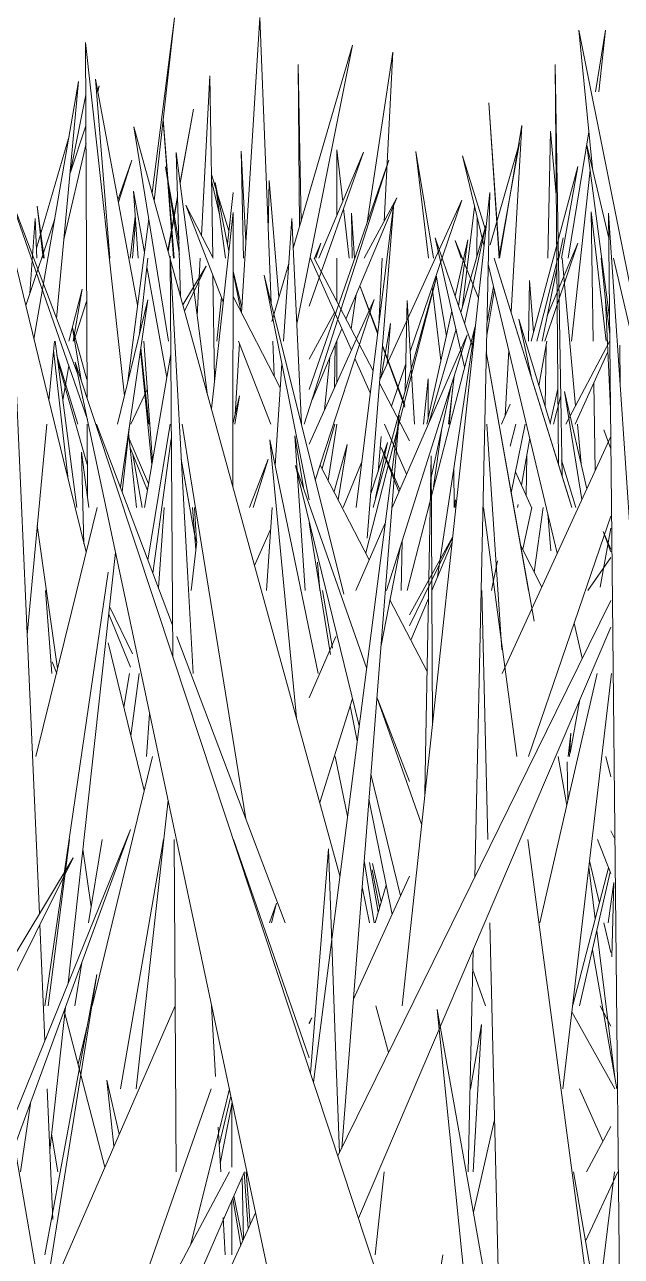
# Model space of a CAD drawing. Header units: millimetres. Extents: x -9575 to 27274, y -4387 to 11354.
# Drawn here: x -6994.27 to -6974.46, y 3074.78 to 3115.69 of the extents above; entities that cross this region are included whole.
import ezdxf

# ---------------------------------------------------------------- set-up
doc = ezdxf.new("R2010")
doc.units = ezdxf.units.MM
doc.layers.add('G-IMPT', color=8, linetype='Continuous', lineweight=9)

# ---------------------------------------------------------------- blocks, each defined once
blk = doc.blocks.new('Grass Array - 25_dwg-439225-North')
at = {"layer": 'G-IMPT'}
for p, q in [((-6975.418, 3110.904), (-6975.868, 3115.506)), ((-6973.799, 3105.172), (-6975.868, 3115.506)), ((-6982.052, 3114.772), (-6982.902, 3109.114)), ((-6982.052, 3114.772), (-6982.34, 3109.148)), ((-6988.404, 3108.685), (-6988.126, 3113.982)), ((-6988.03, 3107.96), (-6988.126, 3113.982)), ((-6991.926, 3113.874), (-6991.449, 3107.931)), ((-6991.926, 3113.874), (-6990.521, 3106.366)), ((-6990.521, 3106.366), (-6991.926, 3113.874)), ((-6991.863, 3113.449), (-6991.795, 3113.654)), ((-6991.842, 3113.449), (-6991.795, 3113.654)), ((-6989.11, 3110.445), (-6988.67, 3112.875)), ((-6989.107, 3110.417), (-6988.67, 3112.875)), ((-6992.765, 3110.752), (-6992.239, 3112.327)), ((-6978.502, 3107.931), (-6977.767, 3112.334)), ((-6978.121, 3106.143), (-6977.767, 3112.334)), ((-6992.97, 3108.555), (-6992.236, 3111.738)), ((-6983.905, 3109.348), (-6983.905, 3111.53)), ((-6983.711, 3109.81), (-6983.905, 3111.53)), ((-6974.852, 3105.964), (-6975.6, 3111.686)), ((-6974.88, 3108.599), (-6975.6, 3111.686)), ((-6989.093, 3106.642), (-6989.238, 3111.444)), ((-6988.217, 3103.458), (-6989.238, 3111.444)), ((-6986.929, 3108.473), (-6987.087, 3111.48)), ((-6987.007, 3107.931), (-6987.087, 3111.48)), ((-6984.827, 3106.336), (-6983.023, 3111.447)), ((-6984.501, 3107.931), (-6983.023, 3111.447)), ((-6989.594, 3110.962), (-6989.136, 3108.041)), ((-6989.594, 3110.962), (-6989.147, 3108.433)), ((-6989.147, 3108.433), (-6989.594, 3110.962)), ((-6987.947, 3110.444), (-6987.603, 3107.931)), ((-6987.947, 3110.444), (-6987.491, 3108.163)), ((-6987.491, 3108.163), (-6987.947, 3110.444)), ((-6986.182, 3108.816), (-6986.152, 3110.508)), ((-6985.828, 3106.635), (-6986.152, 3110.508)), ((-6989.519, 3108.188), (-6989.194, 3109.982)), ((-6989.509, 3108.153), (-6989.193, 3109.934)), ((-6983.603, 3105.906), (-6981.91, 3109.937)), ((-6983.002, 3107.931), (-6981.91, 3109.937)), ((-6983.5, 3107.931), (-6983.685, 3109.574)), ((-6994.236, 3106.354), (-6993.272, 3109.237)), ((-6979.791, 3106.123), (-6978.957, 3109.014)), ((-6979.665, 3105.754), (-6978.957, 3109.014)), ((-6979.663, 3104.312), (-6980.639, 3108.605)), ((-6979.385, 3104.932), (-6980.639, 3108.605)), ((-6988.545, 3106.019), (-6988.444, 3107.931)), ((-6983.424, 3104.873), (-6984.786, 3107.931)), ((-6982.706, 3104.19), (-6984.662, 3107.931)), ((-6983.906, 3106.485), (-6983.906, 3107.931)), ((-6982.402, 3107.931), (-6982.515, 3105.731)), ((-6974.991, 3106.539), (-6975.127, 3107.931)), ((-6974.08, 3105.172), (-6974.724, 3107.931)), ((-6987.351, 3107.463), (-6987.086, 3106.138)), ((-6987.086, 3106.138), (-6987.351, 3107.463)), ((-6987.965, 3103.889), (-6988.02, 3107.361)), ((-6977.54, 3105.172), (-6977.507, 3107.183)), ((-6977.507, 3107.183), (-6977.373, 3105.474)), ((-6992.809, 3105.172), (-6992.361, 3106.895)), ((-6992.663, 3105.172), (-6992.361, 3106.895)), ((-6983.262, 3106.719), (-6983.433, 3105.58)), ((-6982.549, 3105.451), (-6983.129, 3106.988)), ((-6982.552, 3105.43), (-6983.129, 3106.988)), ((-6978.931, 3105.363), (-6978.676, 3106.886)), ((-6981.633, 3103.537), (-6981.57, 3106.529)), ((-6981.333, 3102.413), (-6981.57, 3106.529)), ((-6974.821, 3102.938), (-6974.982, 3106.539)), ((-6974.847, 3105.409), (-6974.982, 3106.539)), ((-6984.827, 3104.578), (-6983.983, 3106.128)), ((-6992.684, 3105.614), (-6992.396, 3103.88)), ((-6992.684, 3105.614), (-6992.206, 3103.902)), ((-6984.727, 3103.23), (-6983.74, 3105.581)), ((-6981.568, 3096.895), (-6979.317, 3105.661)), ((-6980.839, 3102.489), (-6979.95, 3105.574)), ((-6980.566, 3097.341), (-6979.317, 3105.661)), ((-6983.964, 3105.046), (-6983.986, 3103.624)), ((-6983.907, 3103.799), (-6983.907, 3105.184)), ((-6981.645, 3102.985), (-6982.394, 3105.004)), ((-6981.644, 3103.053), (-6982.391, 3105.033)), ((-6984.144, 3104.62), (-6984.314, 3102.896)), ((-6982.796, 3103.462), (-6983.304, 3104.601)), ((-6978.318, 3102.689), (-6978.194, 3104.865)), ((-6993.006, 3103.217), (-6992.808, 3104.349)), ((-6981.489, 3101.864), (-6982.492, 3103.78)), ((-6980.797, 3100.54), (-6980.113, 3103.689)), ((-6980.175, 3102.413), (-6980.063, 3103.571)), ((-6975.61, 3100.267), (-6976.347, 3103.501)), ((-6975.77, 3099.916), (-6976.347, 3103.501)), ((-6984.19, 3100.541), (-6983.909, 3102.413)), ((-6981.593, 3100.759), (-6982.329, 3102.413)), ((-6974.813, 3101.602), (-6975.039, 3102.232)), ((-6983.563, 3101.746), (-6984.001, 3100.175)), ((-6983.86, 3099.903), (-6983.563, 3101.746)), ((-6982.787, 3100.081), (-6982.22, 3101.811)), ((-6982.619, 3099.965), (-6982.22, 3101.811)), ((-6977.622, 3100.052), (-6977.601, 3101.38)), ((-6980.009, 3099.657), (-6980.027, 3100.929)), ((-6980.01, 3099.654), (-6979.963, 3099.903)), ((-6979.986, 3099.654), (-6979.963, 3099.903)), ((-6988.634, 3099.654), (-6988.565, 3098.522)), ((-6976.899, 3099.44), (-6976.802, 3098.205)), ((-6975.064, 3098.855), (-6974.813, 3098.179)), ((-6975.064, 3098.855), (-6974.813, 3098.261)), ((-6974.813, 3098.261), (-6975.064, 3098.855)), ((-6981.775, 3096.895), (-6981.74, 3098.527)), ((-6975.574, 3096.895), (-6974.813, 3097.989))]:
    blk.add_line(p, q, dxfattribs=at)
blk = doc.blocks.new('Grass Array - 25_dwg-V17-North')
at = {"layer": 'G-IMPT'}
for p, q in [((-6989.11, 3110.445), (-6988.67, 3112.875)), ((-6989.107, 3110.417), (-6988.67, 3112.875)), ((-6989.519, 3108.188), (-6989.194, 3109.982)), ((-6989.509, 3108.153), (-6989.193, 3109.934))]:
    blk.add_line(p, q, dxfattribs=at)
blk = doc.blocks.new('Grass Array - Grass Array-440235-North')
for name in ['Grass Array - 25_dwg-439225-North', 'Grass Array - 25_dwg-V17-North']:
    blk.add_blockref(name, (0, 0))
blk = doc.blocks.new('Grass Array - 25_dwg-V27-North')
at = {"layer": 'G-IMPT'}
for p, q in [((-6989.327, 3107.931), (-6989.676, 3112.518)), ((-6989.311, 3107.931), (-6989.674, 3112.531))]:
    blk.add_line(p, q, dxfattribs=at)
blk = doc.blocks.new('Grass Array - 25_dwg-V31-North')
at = {"layer": 'G-IMPT'}
for p, q in [((-6989.327, 3107.931), (-6989.676, 3112.518)), ((-6989.311, 3107.931), (-6989.674, 3112.531))]:
    blk.add_line(p, q, dxfattribs=at)
blk = doc.blocks.new('Grass Array - 25_dwg-V35-North')
at = {"layer": 'G-IMPT'}
for p, q in [((-6989.327, 3107.931), (-6989.676, 3112.518)), ((-6989.311, 3107.931), (-6989.674, 3112.531))]:
    blk.add_line(p, q, dxfattribs=at)
blk = doc.blocks.new('Grass Array - Grass Array-440908-North')
for name in ['Grass Array - 25_dwg-V27-North', 'Grass Array - 25_dwg-V31-North', 'Grass Array - 25_dwg-V35-North', 'Grass Array - 25_dwg-V35-North']:
    blk.add_blockref(name, (0, 0))
blk = doc.blocks.new('Grass Array - 25_dwg-V18-North')
at = {"layer": 'G-IMPT'}
for p in [(-6241.088, 3109.15), (-6241.085, 3109.159)]:
    blk.add_line(p, (-6241.353, 3113.087), dxfattribs=at)
blk = doc.blocks.new('Grass Array - 25_dwg-V41-North')
at = {"layer": 'G-IMPT'}
for p, q in [((-6975.319, 3113.449), (-6974.982, 3115.504)), ((-6975.207, 3113.449), (-6974.982, 3115.504)), ((-6985.143, 3108.979), (-6985.187, 3114.36)), ((-6985.097, 3109.139), (-6985.187, 3114.36)), ((-6992.764, 3110.755), (-6992.243, 3113.358)), ((-6978.512, 3107.931), (-6978.859, 3113.087)), ((-6978.508, 3107.931), (-6978.859, 3113.087)), ((-6993.884, 3108.258), (-6992.797, 3111.978)), ((-6976.898, 3107.931), (-6976.817, 3112.144)), ((-6976.622, 3110.029), (-6976.817, 3112.144)), ((-6976.223, 3107.931), (-6975.537, 3112.121)), ((-6978.817, 3108.377), (-6977.843, 3111.761)), ((-6978.533, 3107.931), (-6977.843, 3111.761)), ((-6991.174, 3109.858), (-6990.713, 3111.189)), ((-6991.161, 3109.787), (-6990.713, 3111.189)), ((-6981.285, 3111.468), (-6980.86, 3107.931)), ((-6981.285, 3111.468), (-6980.7, 3107.931)), ((-6980.7, 3107.931), (-6981.285, 3111.468)), ((-6988.073, 3110.709), (-6987.492, 3108.843)), ((-6987.492, 3108.843), (-6988.073, 3110.709)), ((-6976.111, 3105.172), (-6975.491, 3110.849)), ((-6988.07, 3110.506), (-6987.801, 3109.376)), ((-6987.539, 3108.405), (-6987.355, 3110.111)), ((-6982.483, 3103.891), (-6979.753, 3109.86)), ((-6981.472, 3104.835), (-6979.753, 3109.86)), ((-6979.73, 3106.336), (-6979.331, 3109.632)), ((-6994.1, 3106.762), (-6993.93, 3109.247)), ((-6993.869, 3107.931), (-6993.93, 3109.247)), ((-6990.771, 3107.931), (-6990.601, 3109.301)), ((-6990.69, 3107.931), (-6990.592, 3109.166)), ((-6983.403, 3107.931), (-6983.419, 3109.423)), ((-6983.317, 3107.931), (-6983.419, 3109.423)), ((-6979.256, 3107.978), (-6979.248, 3109.281)), ((-6974.965, 3105.172), (-6975.459, 3109.47)), ((-6975.396, 3105.172), (-6975.459, 3109.47)), ((-6984.645, 3107.931), (-6984.436, 3108.429)), ((-6984.603, 3107.931), (-6984.436, 3108.429)), ((-6979.977, 3106.667), (-6979.562, 3108.541)), ((-6979.205, 3106.596), (-6979.975, 3108.512)), ((-6979.777, 3107.931), (-6979.975, 3108.512)), ((-6979.865, 3106.34), (-6979.562, 3108.541)), ((-6975.977, 3103.03), (-6976.429, 3107.931)), ((-6987.351, 3107.494), (-6987.065, 3106.293)), ((-6980.606, 3107.367), (-6980.271, 3105.34)), ((-6980.271, 3105.34), (-6980.606, 3107.367)), ((-6987.889, 3105.172), (-6987.732, 3106.62)), ((-6980.744, 3106.965), (-6980.451, 3104.528)), ((-6978.907, 3105.855), (-6978.702, 3106.994)), ((-6992.637, 3105.172), (-6992.216, 3106.488)), ((-6980.919, 3102.413), (-6980.086, 3106.174)), ((-6982.121, 3105.761), (-6982.44, 3103.984)), ((-6982.44, 3103.984), (-6982.121, 3105.761)), ((-6982.121, 3105.761), (-6982.233, 3104.436)), ((-6976.994, 3103.025), (-6976.954, 3105.044)), ((-6976.301, 3102.413), (-6974.857, 3105.165)), ((-6975.989, 3102.413), (-6974.905, 3104.815)), ((-6982.093, 3103.019), (-6981.615, 3104.419)), ((-6980.873, 3103.92), (-6981.025, 3102.413)), ((-6981.025, 3102.413), (-6980.873, 3103.92)), ((-6980.873, 3103.92), (-6980.875, 3102.614)), ((-6980.204, 3102.413), (-6980.01, 3104.016)), ((-6975.333, 3100.873), (-6975.375, 3103.772)), ((-6976.715, 3102.413), (-6976.478, 3103.321)), ((-6980.692, 3100.34), (-6980.435, 3102.209)), ((-6975.799, 3101.098), (-6975.92, 3102.413)), ((-6982.44, 3102.005), (-6982.54, 3100.834)), ((-6981.815, 3100.247), (-6982.435, 3101.64)), ((-6981.846, 3100.177), (-6982.435, 3101.64))]:
    blk.add_line(p, q, dxfattribs=at)
blk = doc.blocks.new('Grass Array - Grass Array-V47-North')
for name, p in [('Grass Array - 25_dwg-V41-North', (0, 0)), ('Grass Array - 25_dwg-V18-North', (-737.506, 0)), ('Grass Array - 25_dwg-V18-North', (-737.506, 0)), ('Grass Array - 25_dwg-V18-North', (-737.506, 0))]:
    blk.add_blockref(name, p)
blk = doc.blocks.new('Grass Array - 25_dwg-V48-North')
at = {"layer": 'G-IMPT'}
for p, q in [((-6990.044, 3110.098), (-6989.303, 3115.907)), ((-6989.971, 3109.832), (-6989.303, 3115.907)), ((-6987.076, 3106.117), (-6986.466, 3115.928)), ((-6986.088, 3106.442), (-6986.466, 3115.928)), ((-6992.203, 3103.297), (-6992.25, 3115.093)), ((-6990.962, 3103.36), (-6992.25, 3115.093)), ((-6985.354, 3108.258), (-6983.383, 3115.003)), ((-6985.238, 3105.744), (-6983.383, 3115.003)), ((-6976.55, 3101.101), (-6976.657, 3114.36)), ((-6976.454, 3102.621), (-6976.657, 3114.36)), ((-6993.964, 3105.241), (-6992.482, 3113.798)), ((-6993.214, 3105.925), (-6992.482, 3113.798)), ((-6992.984, 3101.223), (-6995.771, 3112.648)), ((-6989.327, 3107.931), (-6989.676, 3112.518)), ((-6989.311, 3107.931), (-6989.674, 3112.531)), ((-6983.804, 3087.418), (-6990.649, 3112.297)), ((-6989.494, 3105.172), (-6990.649, 3112.297)), ((-6984.989, 3102.413), (-6982.183, 3111.189)), ((-6984.827, 3103.563), (-6982.183, 3111.189)), ((-6979.736, 3111.328), (-6979.018, 3108.32)), ((-6979.736, 3111.328), (-6978.962, 3108.843)), ((-6978.962, 3108.843), (-6979.736, 3111.328)), ((-6977.454, 3105.172), (-6975.908, 3110.977)), ((-6976.445, 3107.931), (-6975.908, 3110.977)), ((-6992.501, 3104.039), (-6994.928, 3110.453)), ((-6992.189, 3102.567), (-6994.928, 3110.453)), ((-6990.661, 3110.16), (-6990.505, 3107.931)), ((-6990.661, 3110.16), (-6990.297, 3108.118)), ((-6990.297, 3108.118), (-6990.661, 3110.16)), ((-6981.743, 3083.1), (-6978.825, 3110.111)), ((-6979.074, 3098.92), (-6978.825, 3110.111)), ((-6993.659, 3107.931), (-6993.854, 3109.653)), ((-6993.627, 3107.931), (-6993.854, 3109.653)), ((-6987.678, 3106.48), (-6988.926, 3109.692)), ((-6988.014, 3107.931), (-6988.926, 3109.692)), ((-6983.269, 3099.654), (-6982.014, 3109.76)), ((-6982.902, 3098.632), (-6982.014, 3109.76)), ((-6990.842, 3103.85), (-6990.154, 3109.241)), ((-6988.071, 3102.927), (-6987.349, 3109.45)), ((-6987.361, 3100.347), (-6987.349, 3109.45)), ((-6985.678, 3105.172), (-6985.4, 3109.247)), ((-6985.085, 3102.418), (-6985.4, 3109.247)), ((-6974.479, 3070.318), (-6974.889, 3109.423)), ((-6974.134, 3098.359), (-6974.889, 3109.423)), ((-6977.001, 3105.172), (-6975.905, 3108.429)), ((-6976.92, 3106.015), (-6975.905, 3108.429)), ((-6976.531, 3107.931), (-6976.394, 3108.609)), ((-6990.455, 3105.426), (-6990.18, 3107.931)), ((-6988.856, 3097.329), (-6989.446, 3107.999)), ((-6989.355, 3094.687), (-6989.446, 3107.999)), ((-6978.678, 3107.931), (-6976.222, 3100.05)), ((-6976.099, 3099.654), (-6978.678, 3107.931)), ((-6977.267, 3105.172), (-6976.566, 3107.931)), ((-6990.212, 3107.64), (-6989.557, 3103.966)), ((-6989.557, 3103.966), (-6990.212, 3107.64)), ((-6989.021, 3106.379), (-6988.251, 3107.664)), ((-6988.963, 3106.167), (-6988.251, 3107.664)), ((-6986.063, 3105.831), (-6985.502, 3107.752)), ((-6978.878, 3107.731), (-6976.587, 3098.131)), ((-6977.091, 3105.172), (-6976.602, 3107.582)), ((-6986.319, 3107.369), (-6984.827, 3099.905)), ((-6986.319, 3107.369), (-6983.677, 3096.768)), ((-6982.948, 3098.14), (-6980.594, 3107.302)), ((-6982.705, 3099.654), (-6980.594, 3107.302)), ((-6994.238, 3096.465), (-6994.7, 3106.95)), ((-6985.784, 3103.621), (-6987.352, 3106.652)), ((-6991.194, 3102.413), (-6990.18, 3106.55)), ((-6991.092, 3100.316), (-6990.18, 3106.55)), ((-6984.827, 3101.755), (-6982.664, 3106.561)), ((-6984.622, 3100.559), (-6982.664, 3106.561)), ((-6977.869, 3105.907), (-6976.808, 3102.413)), ((-6977.869, 3105.907), (-6977.457, 3104.013)), ((-6993.467, 3103.205), (-6993.284, 3105.172)), ((-6992.537, 3099.654), (-6993.264, 3105.172)), ((-6990.313, 3105.172), (-6990.033, 3101.176)), ((-6987.286, 3102.732), (-6987.139, 3105.094)), ((-6986.098, 3102.413), (-6987.169, 3105.172)), ((-6985.991, 3104.021), (-6986.037, 3105.172)), ((-6982.254, 3096.895), (-6979.579, 3105.386)), ((-6982.073, 3099.654), (-6979.579, 3105.386)), ((-6977.194, 3103.685), (-6976.932, 3105.172)), ((-6974.501, 3103.736), (-6974.508, 3105.04)), ((-6992.827, 3100.581), (-6993.313, 3104.869)), ((-6992.504, 3102.413), (-6993.201, 3104.697)), ((-6990.423, 3104.889), (-6990.053, 3101.061)), ((-6990.415, 3104.944), (-6990.145, 3102.413)), ((-6990.293, 3099.654), (-6989.424, 3104.742)), ((-6978.943, 3104.82), (-6977.357, 3095.876)), ((-6977.538, 3096.895), (-6978.943, 3104.82)), ((-6992.195, 3101.08), (-6993.175, 3104.497)), ((-6992.593, 3104.477), (-6982.801, 3058.27)), ((-6992.593, 3104.477), (-6989.321, 3094.585)), ((-6985.96, 3101.044), (-6985.729, 3104.42)), ((-6990.748, 3102.413), (-6990.2, 3103.565)), ((-6987.363, 3102.413), (-6987.135, 3103.358)), ((-6987.297, 3102.413), (-6987.135, 3103.358)), ((-6976.57, 3103.586), (-6976.819, 3102.449)), ((-6976.819, 3102.449), (-6976.57, 3103.586)), ((-6978.434, 3102.413), (-6978.151, 3103.086)), ((-6984.683, 3080.564), (-6981.842, 3102.713)), ((-6982.59, 3093.145), (-6981.842, 3102.713)), ((-6976.454, 3102.621), (-6976.42, 3100.686)), ((-6994.192, 3095.416), (-6993.541, 3102.413)), ((-6992.2, 3102.413), (-6992.19, 3099.996)), ((-6989.362, 3095.746), (-6991.885, 3102.413)), ((-6990.792, 3102.365), (-6991.034, 3100.164)), ((-6990.555, 3099.654), (-6990.826, 3102.128)), ((-6990.178, 3097.901), (-6989.437, 3102.413)), ((-6988.763, 3100.667), (-6989.046, 3102.413)), ((-6984.397, 3100.941), (-6983.976, 3102.413)), ((-6978.925, 3102.413), (-6978.425, 3094.929)), ((-6978.151, 3101.688), (-6977.967, 3102.413)), ((-6978.113, 3100.139), (-6977.651, 3102.413)), ((-6990.16, 3100.433), (-6990.804, 3101.928)), ((-6990.013, 3097.467), (-6989.404, 3101.929)), ((-6985.247, 3092.664), (-6986.136, 3101.893)), ((-6984.532, 3094.136), (-6986.136, 3101.893)), ((-6984.962, 3096.895), (-6985.299, 3102.029)), ((-6985.019, 3100.309), (-6985.299, 3102.029)), ((-6978.413, 3094.136), (-6974.813, 3102.009)), ((-6977.774, 3100.395), (-6977.499, 3101.955)), ((-6992.304, 3098.437), (-6992.386, 3101.488)), ((-6992.146, 3099.654), (-6992.386, 3101.488)), ((-6990.198, 3100.21), (-6990.772, 3101.632)), ((-6990.681, 3101.407), (-6990.376, 3099.654)), ((-6980.949, 3092.031), (-6980.778, 3101.366)), ((-6980.735, 3092.431), (-6980.778, 3101.366)), ((-6992.984, 3101.223), (-6992.236, 3098.16)), ((-6989.073, 3101.252), (-6988.707, 3099.2)), ((-6988.586, 3098.522), (-6989.073, 3101.252)), ((-6986.803, 3099.654), (-6986.191, 3101.254)), ((-6986.683, 3099.654), (-6986.191, 3101.254)), ((-6982.917, 3094.329), (-6985.279, 3101.049)), ((-6983.166, 3092.393), (-6985.279, 3101.049)), ((-6982.831, 3097.914), (-6984.459, 3101.059)), ((-6983.699, 3099.654), (-6983.084, 3101.145)), ((-6976.445, 3101.218), (-6975.97, 3099.654)), ((-6986.924, 3089.306), (-6988.763, 3100.667)), ((-6977.445, 3099.654), (-6977.971, 3100.838)), ((-6977.889, 3099.746), (-6977.905, 3099.654)), ((-6976.099, 3099.654), (-6976.222, 3100.05)), ((-6992.711, 3096.222), (-6991.87, 3099.654)), ((-6989.829, 3096.981), (-6989.641, 3099.654)), ((-6988.697, 3099.654), (-6988.59, 3098.244)), ((-6986.244, 3096.895), (-6986.055, 3099.654)), ((-6979.038, 3099.654), (-6977.934, 3091.381)), ((-6977.431, 3099.654), (-6977.736, 3098.261)), ((-6977.736, 3098.261), (-6977.431, 3099.654)), ((-6977.057, 3099.654), (-6977.349, 3097.498)), ((-6975.046, 3098.686), (-6974.813, 3099.365)), ((-6993.183, 3094.297), (-6993.854, 3099.053)), ((-6986.64, 3097.726), (-6986.106, 3098.914)), ((-6984.114, 3094.764), (-6984.827, 3099.134)), ((-6983.274, 3096.895), (-6982.302, 3099.129)), ((-6979.074, 3098.92), (-6979.33, 3087.365)), ((-6974.813, 3098.964), (-6975.166, 3097.004)), ((-6975.166, 3097.004), (-6974.813, 3098.964)), ((-6988.559, 3098.522), (-6988.74, 3096.895)), ((-6981.489, 3096.085), (-6980.062, 3098.663)), ((-6981.489, 3095.721), (-6980.065, 3098.638)), ((-6980.753, 3096.895), (-6980.08, 3098.497)), ((-6975.046, 3098.686), (-6977.546, 3091.377)), ((-6991.254, 3098.158), (-6992.828, 3083.847)), ((-6982.44, 3095.069), (-6981.791, 3098.366)), ((-6977.1, 3097.007), (-6977.804, 3098.395)), ((-6984.475, 3096.895), (-6984.546, 3097.834)), ((-6978.572, 3097.875), (-6978.771, 3096.895)), ((-6993.609, 3083.1), (-6991.503, 3097.5)), ((-6988.856, 3097.329), (-6988.679, 3094.136)), ((-6993.367, 3094.136), (-6993.582, 3096.895)), ((-6984.053, 3094.978), (-6984.384, 3096.895)), ((-6979.088, 3096.895), (-6978.89, 3088.618)), ((-6994.238, 3096.465), (-6993.784, 3086.155)), ((-6980.909, 3094.2), (-6982.142, 3096.583)), ((-6981.448, 3095.241), (-6980.864, 3096.63)), ((-6976.627, 3092.87), (-6974.813, 3096.563)), ((-6992.711, 3096.222), (-6993.899, 3091.377)), ((-6990.76, 3094.351), (-6991.48, 3096.109)), ((-6990.688, 3094.789), (-6991.451, 3096.365)), ((-6983.188, 3076.046), (-6974.813, 3095.671)), ((-6976.031, 3095.804), (-6975.755, 3094.646)), ((-6985.62, 3085.859), (-6989.217, 3095.362)), ((-6983.94, 3095.366), (-6984.827, 3093.327)), ((-6991.503, 3095.155), (-6990.305, 3090.246)), ((-6993.201, 3094.136), (-6993.355, 3094.52)), ((-6978.431, 3061.666), (-6989.321, 3094.585)), ((-6990.98, 3093.012), (-6990.796, 3094.136)), ((-6990.468, 3094.136), (-6990.75, 3092.068)), ((-6976.397, 3080.341), (-6974.79, 3094.136)), ((-6976.345, 3089.434), (-6975.266, 3094.136)), ((-6984.474, 3089.853), (-6983.387, 3093.3)), ((-6982.59, 3093.145), (-6983.746, 3078.375)), ((-6981.091, 3089.134), (-6982.574, 3093.353)), ((-6982.546, 3093.272), (-6981.489, 3090.552)), ((-6976.156, 3091.495), (-6975.837, 3093.272)), ((-6976.156, 3091.495), (-6975.837, 3093.272)), ((-6990.124, 3092.794), (-6990.223, 3091.377)), ((-6976.627, 3092.87), (-6983.873, 3078.116)), ((-6983.461, 3093.067), (-6983.228, 3091.904)), ((-6980.949, 3092.031), (-6980.983, 3090.135)), ((-6976.132, 3092.152), (-6976.229, 3091.377)), ((-6976.132, 3092.152), (-6976.177, 3091.377)), ((-6990.032, 3091.377), (-6992.034, 3083.1)), ((-6983.551, 3089.392), (-6983.961, 3091.377)), ((-6977.934, 3091.381), (-6977.933, 3091.377)), ((-6976.272, 3089.753), (-6976.56, 3091.377)), ((-6976.272, 3089.753), (-6976.56, 3091.377)), ((-6976.256, 3091.2), (-6976.234, 3089.919)), ((-6974.975, 3091.377), (-6974.813, 3090.701)), ((-6981.789, 3086.754), (-6982.775, 3090.791)), ((-6989.511, 3089.931), (-6990.573, 3080.341)), ((-6982.84, 3089.958), (-6982.075, 3086.129)), ((-6976.345, 3089.434), (-6977.166, 3085.859)), ((-6994.607, 3078.426), (-6990.757, 3088.954)), ((-6993.668, 3081.772), (-6990.757, 3088.954)), ((-6993.489, 3083.1), (-6992.785, 3088.618)), ((-6992.154, 3085.859), (-6991.701, 3088.618)), ((-6991.089, 3080.341), (-6989.667, 3088.618)), ((-6989.237, 3077.582), (-6989.313, 3088.618)), ((-6984.827, 3081.376), (-6987.343, 3088.618)), ((-6977.565, 3088.618), (-6973.922, 3061.309)), ((-6974.813, 3087.495), (-6975.251, 3088.618)), ((-6974.662, 3088.618), (-6974.813, 3088.909)), ((-6992.068, 3086.387), (-6992.338, 3088.303)), ((-6984.78, 3080.857), (-6984.18, 3088.311)), ((-6983.927, 3081.124), (-6984.18, 3088.311)), ((-7016.524, 3048.361), (-6992.668, 3088.01)), ((-6996.286, 3080.74), (-6992.668, 3088.01)), ((-6982.662, 3085.859), (-6982.999, 3087.925)), ((-6982.822, 3087.858), (-6982.536, 3086.205)), ((-6982.434, 3086.554), (-6982.722, 3087.825)), ((-6975.19, 3086.504), (-6975.515, 3087.911)), ((-6983.359, 3083.32), (-6981.489, 3087.409)), ((-6982.485, 3086.378), (-6982.73, 3087.612)), ((-6976.073, 3083.123), (-6974.884, 3087.676)), ((-6975.85, 3083.1), (-6974.828, 3087.534)), ((-6975.325, 3085.984), (-6975.539, 3087.704)), ((-6982.82, 3085.859), (-6983.067, 3087.053)), ((-6982.637, 3085.859), (-6982.271, 3087.11)), ((-6974.893, 3085.859), (-6974.712, 3087.197)), ((-6974.78, 3084.73), (-6974.712, 3087.197)), ((-6986.144, 3085.859), (-6985.916, 3086.51)), ((-6986.08, 3085.859), (-6985.916, 3086.51)), ((-6993.769, 3085.798), (-6993.599, 3081.944)), ((-6978.824, 3085.859), (-6978.494, 3072.065)), ((-6974.813, 3084.874), (-6975.041, 3085.859)), ((-6974.673, 3080.731), (-6975.276, 3085.589)), ((-6979.384, 3084.961), (-6979.548, 3077.582)), ((-6974.604, 3080.341), (-6975.422, 3084.957)), ((-6974.604, 3080.341), (-6975.422, 3084.957)), ((-6992.607, 3083.1), (-6992.371, 3084.541)), ((-6993.662, 3072.972), (-6991.874, 3084.135)), ((-6993.094, 3077.571), (-6991.874, 3084.135)), ((-6978.971, 3083.1), (-6979.398, 3084.315)), ((-6989.278, 3083.1), (-6993.648, 3073.062)), ((-6992.915, 3083.053), (-6993.438, 3078.294)), ((-6992.961, 3082.928), (-6991.61, 3077.742)), ((-6988.068, 3083.1), (-6987.938, 3080.747)), ((-6982.188, 3081.546), (-6982.616, 3083.1)), ((-6980.57, 3082.978), (-6977.061, 3048.014)), ((-6980.57, 3082.978), (-6979.446, 3076.657)), ((-6974.68, 3080.341), (-6976.099, 3082.894)), ((-6974.813, 3082.42), (-6975.165, 3083.1)), ((-6991.115, 3058.27), (-6995.337, 3082.645)), ((-6992.175, 3082.513), (-6992.502, 3081.165)), ((-6984.827, 3082.537), (-6984.742, 3082.698)), ((-6984.827, 3082.502), (-6984.742, 3082.698)), ((-6979.464, 3080.341), (-6979.108, 3082.48)), ((-6979.385, 3077.582), (-6979.108, 3082.48)), ((-6993.668, 3081.772), (-6994.732, 3079.149)), ((-6983.927, 3081.124), (-6983.822, 3078.22)), ((-6991.545, 3080.633), (-6991.309, 3078.434)), ((-6991.545, 3080.633), (-6991.136, 3078.832)), ((-6991.136, 3078.832), (-6991.545, 3080.633)), ((-6993.528, 3080.341), (-6993.337, 3075.998)), ((-6990.984, 3072.065), (-6988.08, 3080.341)), ((-6987.812, 3078.466), (-6987.428, 3080.102)), ((-6987.663, 3079.563), (-6987.467, 3080.341)), ((-6975.847, 3080.341), (-6975.076, 3078.598)), ((-6994.416, 3077.582), (-6994.084, 3079.857)), ((-6987.778, 3077.861), (-6987.384, 3079.892)), ((-6987.392, 3077.736), (-6987.389, 3079.862)), ((-6987.663, 3079.563), (-6988.771, 3075.154)), ((-6978.667, 3079.317), (-6979.373, 3076.243)), ((-6993.176, 3077.582), (-6993.378, 3078.835)), ((-6987.845, 3079.073), (-6987.763, 3077.582)), ((-6975.622, 3077.582), (-6974.813, 3079.085)), ((-6991.186, 3070.633), (-6987.474, 3077.582)), ((-6987.49, 3076.41), (-6986.978, 3077.582)), ((-6986.78, 3075.839), (-6986.917, 3077.582)), ((-6982.638, 3074.823), (-6982.339, 3077.582)), ((-6975.09, 3072.065), (-6976.053, 3077.582)), ((-6974.58, 3077.582), (-6975.651, 3075.278)), ((-6974.689, 3077.582), (-6975.249, 3072.975)), ((-6993.094, 3077.571), (-6993.605, 3074.823)), ((-6987.009, 3075.338), (-6987.05, 3077.417)), ((-6986.848, 3075.689), (-6986.984, 3077.569)), ((-6987.326, 3076.785), (-6987.027, 3075.298)), ((-6987.49, 3076.41), (-6991.122, 3068.103)), ((-6987.396, 3074.823), (-6987.394, 3076.631)), ((-6987.362, 3076.703), (-6987.098, 3075.142)), ((-6974.353, 3048), (-6979.446, 3076.657)), ((-6988.165, 3072.809), (-6986.605, 3076.22)), ((-6987.679, 3076.071), (-6987.61, 3074.823)), ((-6980.384, 3074.823), (-6981.188, 3069.999))]:
    blk.add_line(p, q, dxfattribs=at)
blk = doc.blocks.new('Grass Array - Grass Array-V52-North')
for name in ['Grass Array - 25_dwg-V48-North', 'Grass Array - 25_dwg-V35-North', 'Grass Array - 25_dwg-V35-North', 'Grass Array - 25_dwg-V35-North']:
    blk.add_blockref(name, (0, 0))
blk = doc.blocks.new('Grass Array - Grass Array-V53-North')
blk.add_blockref('Grass Array - 25_dwg-V35-North', (0, 0))
blk.add_blockref('Grass Array - 25_dwg-V35-North', (0, 0))
blk.add_blockref('Grass Array - 25_dwg-V35-North', (0, 0))
blk.add_blockref('Grass Array - 25_dwg-V35-North', (0, 0))

msp = doc.modelspace()

# ---------------------------------------------------------------- block references
for name in ['Grass Array - Grass Array-V47-North', 'Grass Array - Grass Array-V52-North', 'Grass Array - Grass Array-440235-North', 'Grass Array - Grass Array-440908-North', 'Grass Array - Grass Array-V53-North', 'Grass Array - Grass Array-V53-North']:
    msp.add_blockref(name, (0, 0))

doc.saveas('drawing.dxf')
